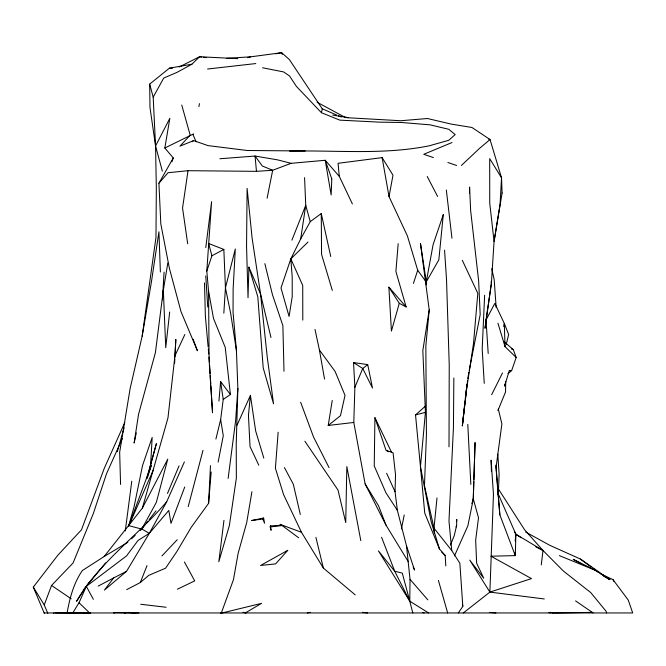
<?xml version="1.0" encoding="UTF-8"?>
<svg xmlns="http://www.w3.org/2000/svg" width="666" height="666" viewBox="0 0 666 666"><rect width="100%" height="100%" fill="white"/><g stroke="black" fill="none" stroke-linecap="round" stroke-linejoin="round"><path stroke-width="1" d="M449.009 446.844L449.234 364.935L446.528 279.645L444.563 250.15M426.265 284.915L426.29 281.81L420.487 243.556L429.22 309.906L425.84 345.962L426.431 434.84L424.458 485.589L433.991 528.163L434.29 533.258M453.846 377.997L453.438 427.672L448.976 520.937L451.748 550.541L459.856 563.245L462.812 606.393L458.308 612.953M469.522 193.24L469.588 187.054L470.646 210.598L478.629 280.802L480.194 314.618L469.239 370.404M397.352 510.298L385.947 492.815L374.242 465.942L374.916 417.699L386.039 450.316L393.073 452.78L395.529 474.733L395.046 491.716L397.352 510.298L406.493 545.854L410.031 579.353L409.773 601.19L412.795 612.953M505.727 381.626L505.544 391.966L497.902 410.589M450.407 545.054L454.187 535.83L456.618 525.591L456.743 519.413L456.568 521.295M223.959 520.346L218.823 561.738L229.387 525.482L236.363 477.997L236.222 444.13L237.862 388.42L236.413 350.408L233.058 312.379L233.125 289.019L235.314 248.967L225.441 287.854L223.826 313.187M248.909 267.141L248.018 297.702L246.553 246.104L247.111 188.386L252.098 238.062L260.556 294.047L267.324 357.8L273.551 403.846L263.203 367.907L257.8 296.761L248.909 267.141L260.556 294.047L270.97 337.512M408.283 561.663L385.989 525.116L365.118 483.916L353.796 422.46L354.886 387.237L353.538 362.595L367.724 364.585L372.494 388.053L362.762 368.498L353.538 362.595M463.336 612.953L489.885 592.099L493.456 494.305L491.1 460.164L491.425 471.486M473.193 500.199L473.801 481.651M473.867 479.595L475.066 442.499L473.31 498.909L467.89 525.774L454.47 555.877M498.268 495.021L499.125 474.4L497.802 454.129M484.632 295.229L482.192 348.992L484.249 383.366M126.673 589.651L140.301 582.55L148.759 575.357L165.593 568.181L176.948 551.423L191.159 527.414L208.6 503.321L210.473 465.626M174.617 363.17L174.825 359.041M174.933 356.976L175.841 339.419L174.942 355.81L167.965 417.94L142.341 508.166L104.162 556.51L82.359 570.537C73.676 583.083 69.689 598.201 67.099 613.003L84.424 612.953M149.309 470.829L150.641 464.81L152.164 437.454L142.491 465.659L134.116 506.635L128.488 526.515M162.479 299.833L164.069 272.111M210.897 385.947L212.529 412.787L209.091 360.181L208.583 291.317L206.801 271.07L211.605 201.656L205.769 247.569M237.862 388.42L235.647 420.612L228.13 478.429M278.147 432.192L275.399 468.256L283.608 494.663L301.482 532.3L323.368 568.081L355.203 594.855M208.6 503.321L211.18 472.003M398.185 243.689L395.895 271.428L406.135 306.934L399.284 303.288L388.886 287.154L391.417 331.102L399.284 303.288M218.931 401.107L220.613 381.568L230.411 394.513L223.227 399.425L220.646 419.605L215.909 439.044M429.22 309.906L422.827 350.557L425.424 412.362L420.454 466.625L424.741 513.103L439.435 548.909L445.179 555.486L445.804 565.933M237.071 425.149L250.416 395.363L248.451 415.351L250.025 446.57L258.791 465.184M436.996 497.96L433.991 528.163L451.748 550.541M515.184 541.033L515.875 534.215L498.043 493.506L495.82 465.184M467.565 380.594L462.354 425.815L465.026 401.074M465.251 399.009L465.692 394.888M465.917 392.823L466.25 389.735M466.583 386.638L466.808 384.573M169.68 312.004L165.742 347.685L163.337 290.176L167.807 263.012M462.354 425.815L466.483 389.968L473.493 343.614L477.813 293.315L462.296 260.289M467.807 378.546L468.839 372.427M504.811 384.174L504.578 386.122L509.365 370.421L511.646 370.596L516.192 357.484L513.253 349.517L504.229 341.941M541.275 564.86L542.998 550.491L524.608 529.778L498.493 489.102M163.337 290.176L155.386 352.747L138.561 414.244L134.124 443.057L136.28 432.917M125.283 530.902L131.776 481.193M120.571 484.482L119.664 452.214L130.103 388.669L142.158 336.188L155.969 237.496L156.335 188.436L155.553 145.979L153.188 97.144L149.684 84.099L169.38 68.182L191.9 64.211L199.575 56.752L237.762 58.658M352.406 203.979L339.26 176.282L325.224 160.281L291.067 163.32L272.685 170.263L256.468 171.345L188.02 170.696L182.551 208.033L187.687 243.748M308.033 241.999L290.817 258.874L292.216 276.914L292.224 296.62L289.077 316.458L280.994 287.987L290.817 258.874L300.682 238.944L305.744 205.353L304.562 177.639M353.796 422.46L328.23 425.457L332.234 400.433M171.928 161.796L173.268 157.934L164.835 148.01L169.847 118.29L155.553 145.979L162.338 171.104M251.923 491.724L246.703 522.619L238.112 553.421L233.458 579.686L221.254 613.178L220.579 612.953M142.158 336.188L151.365 282.276L158.924 231.776L160.381 271.994M199.442 103.63L198.918 106.643M425.532 281.052L417.699 270.279L407.425 235.98L389.036 196.595L392.99 175.175L382.118 157.626L338.07 163.303L339.26 176.282M503.737 326.515L504.312 323.476L494.83 303.413L486.013 319.98L485.023 328.296L491.383 283.425L494.064 241.5L500.066 204.387L501.531 177.797L490.043 139.552L471.944 127.481L451.09 124.076L427.455 118.515L400.79 120.737L347.069 117.716M218.132 462.079L223.285 435.714L220.646 419.605M267.091 198.235L272.685 170.263L262.321 166.009L255.061 156.044L219.888 158.758M401.407 528.971L404.212 515.026M289.61 151.14L305.827 150.957C346.994 151.049 388.644 154.029 429.27 145.796L448.767 140.285L455.178 134.574L448.767 129.287L430.144 124.85L401.148 122.461L380.294 122.178L339.81 120.138L321.445 112.712L322.252 108.799L289.352 59.54L281.668 52.697L250.649 56.835L226.823 58.3M506.252 344.339L508.666 334.532L504.312 323.476L505.036 346.645L516.192 357.484M188.22 506.618L202.988 450.349M150.641 464.81L156.402 443.631L146.628 478.704M117.316 451.673L124.084 427.797M471.869 503.679L473.31 498.909L478.504 517.807L475.657 540.101L476.64 563.195L483.732 578.246L469.746 560.114L489.885 592.099L544.288 598.959M147.352 478.138L151.282 465.409L128.846 525.657L141.758 529.095L144.863 525.133M270.496 525.915L271.079 530.311L270.188 526.923L270.496 525.915L280.311 525.416M413.411 283.416L417.699 270.279M206.801 271.07L211.905 255.777L208.649 243.498L223.843 249.434L225.441 287.854L230.652 313.311L236.413 350.408M47.802 613.286L44.247 604.961L51.532 585.464L73.044 563.02L93.257 513.744L106.56 473.609L122.328 438.511M184.732 487.029L170.996 523.343L168.798 510.422L149.301 533.358L126.557 571.311L104.412 590.109L113.678 577.922L126.557 571.311M140.301 582.55L146.986 565.684M291.899 240.143L305.744 205.353L310.248 221.653L300.682 238.944M167.482 493.448L179.054 465.867M354.886 387.237L362.762 368.498L367.724 364.585M128.846 525.657L153.23 470.213M456.027 526.931L456.618 525.591M166.708 501.756C137.687 535.93 99.367 561.979 76.573 601.281L86.33 586.338L126.548 555.894L138.053 540.434L149.301 533.358L166.708 501.756L184.382 461.921M72.07 612.986L72.736 612.986L79.029 602.755L86.33 586.338L89.935 581.451M124.8 422.535L104.229 468.431L81.493 529.795L57.809 555.253L33.3 587.104L44.289 613.303M174.942 355.81L184.84 334.523M491.641 394.705L502.497 372.96M142.341 508.166L167.757 459.149L156.327 502.422L141.758 529.095L140.301 530.477M153.188 97.144L163.711 78.072L177.156 72.286L191.9 64.211M193.14 339.269L197.427 350.782L181.002 311.621L169.405 268.365L160.814 223.901L158.916 183.25L173.268 157.934M146.72 522.752L147.96 521.17M149.201 519.58L156.011 510.864M83.25 590.084L105.628 562.928M158.916 183.25L168.04 172.727L188.02 170.696M262.72 518.989L263.619 518.023L264.618 523.218L262.72 518.989L251.515 520.546L263.619 518.023M161.971 555.902L177.198 539.76M131.527 538.811L135.181 535.339M461.43 165.434L479.645 148.268L490.043 139.552L488.544 139.028M439.435 548.909L431.135 521.545L420.454 466.625L415.526 414.951L425.366 406.16M508.008 373.618L511.646 370.596M328.23 425.457L340.484 415.692L345.013 395.371L335.165 371.553L319.414 350L315.01 329.454M310.248 221.653L321.253 213.545L330.752 256.527M192.099 141.708L193.639 140.593L207.942 145.596L247.261 150.499L305.261 150.974M104.162 556.51L127.872 542.274M245.279 612.953L261.572 603.354L221.254 613.178M53.455 613.303L54.063 612.953M124.675 613.228L125.166 612.953M211.905 255.777L223.843 249.434M98.252 586.072L113.678 577.922M164.835 148.01L193.498 133.924L193.032 134.798L196.17 141.783M179.221 66.975L199.575 56.752L201.565 57.01M177.364 589.219L194.705 580.885L184.424 562.012M452.031 142.532L423.743 154.296L433.408 157.584M193.639 140.593L179.945 146.187L190.185 135.156L181.743 105.045M489.885 592.099L531.468 578.604L490.967 556.21L515.301 555.619L515.875 534.215L514.285 531.61M247.685 57.609L250.649 56.835M415.526 414.951L425.424 412.362M307.359 612.953L310.298 612.354M275.591 53.804L281.668 52.697L282.301 54.462M270.188 526.923L282.126 525.549L298.634 537.762M207.551 69.023L255.786 63.561M592.249 612.37L555.494 612.978L550.233 612.362M278.962 525.466L282.126 525.549M67.099 613.003L69.306 612.986M74.833 613.053L55.236 612.953M83.891 612.936L90.126 612.862M114.028 612.57L138.886 612.953M44.131 612.953L74.459 612.953M83.633 612.953L90.718 612.953M113.761 612.953L632.7 612.953L628.254 600.074L613.028 579.653L601.057 574.025M72.736 612.986L114.544 612.953M169.38 68.182L172.411 68.257M128.571 612.387L135.556 612.953M489.91 612.429L495.895 612.953M140.692 604.262L166.117 607.267M362.479 612.329L367.574 612.953M203.555 57.268L206.535 57.651M549.891 612.412L553.454 612.953M332.709 115.093L348.31 117.616M262.562 67.766L283.599 71.92L289.552 75.991L296.412 86.405L321.445 112.712M243.057 612.295L246.104 612.953M291.067 163.32L277.647 159.873L255.061 156.044L256.468 171.345M511.38 348.984L513.253 349.517M548.751 612.479L550.274 612.953M422.402 612.387L424.167 612.953M447.893 162.512L456.593 165.468M301.482 532.3L279.978 524.292L281.46 525.366M559.398 555.644L594.721 570.038L609.898 579.645L603.629 576.173M322.252 108.799L336.563 114.993M338.47 115.817L341.333 117.049M609.898 579.645L580.361 559.024L549.875 545.354L525.69 532.067M594.721 570.038L573.193 559.315L581.252 563.777M535.805 546.828L542.998 550.491L563.453 571.087L590.792 592.623L606.135 611.338L606.643 612.953M317.083 102.239L345.862 117.765M141.35 528.704L149.301 533.358M386.838 450.79L388.445 451.739M542.998 550.491L515.875 534.215L521.003 537.703M428.596 612.953L409.773 601.19L378.438 550.882L394.722 571.245L409.773 601.19L402.289 573.101L394.722 571.245L381.568 537.254M51.532 585.464L71.204 598.792M575.549 600.874L593.123 612.953M580.361 559.024L591.075 566.916M593.539 568.731L597.66 571.769M79.029 602.755L89.719 613.053M441.55 551.914L445.179 555.486M388.886 287.154L406.135 306.934M410.031 579.353L427.822 599.858M304.886 441.225L338.003 490.068L345.729 522.552L346.836 466.591L360.814 540.684M365.118 483.916L378.579 505.86L385.989 525.116M33.3 587.104L44.247 604.961M86.33 586.338L93.357 599.325M284.44 467.582L293.34 484.299L300.299 514.46M427.222 176.498L437.62 196.462M613.028 579.653L613.969 581.51M329.062 467.649L313.503 436.938L300.632 402.231M374.916 417.699L391.541 452.239M413.211 567.241L414.543 570.063L406.493 545.854M386.613 473.285L395.046 491.716M290.817 258.874L302.714 285.398L302.805 320.113M498.767 496.503L498.043 493.506L499.858 514.893L515.301 555.619L515.159 552.697M497.927 323.16L505.036 346.645L504.52 344.863M263.811 458.075L255.644 430.894L250.416 395.363M332.317 290.426L321.561 254.379L321.253 213.545M438.419 580.436L447.652 612.953M264.86 263.644L272.444 294.655L282.875 325.632L283.999 371.22M315.909 537.387L323.368 568.081M498.276 408.949L501.889 423.909L496.087 467.224L499.858 514.893M491.741 268.648L494.172 279.587L496.162 307.467M208.583 291.317L213.495 318.398L225.25 347.419L230.411 394.513M462.454 604.395L462.812 606.393M382.118 157.626L389.036 196.595M319.414 350L324.55 379.104M220.613 381.568L223.227 399.425M155.553 145.979L149.975 107.409L149.684 84.099M446.328 189.985L451.964 238.22M491.158 281.385L491.383 283.425L486.013 319.98L488.203 353.471M208.125 346.844L205.369 316.15L204.495 282.933M208.308 348.892L208.774 354.012M209.049 357.076L209.449 362.212M205.769 275.932L207.75 307.026M209.64 365.309L210.14 373.568M210.265 375.632L210.772 383.882M467.79 424.417L470.829 484.382M331.785 178.888L331.152 194.98L325.224 160.281L331.785 178.888M443.29 214.619L438.844 259.848L426.29 281.81L433.108 244.597L443.29 214.619M502.097 193.023L494.064 241.5L489.735 203.113L489.701 158.658L501.531 177.797L502.097 193.023M287.737 550.349L275.624 563.894L260.572 565.459L287.737 550.349"/></g></svg>
